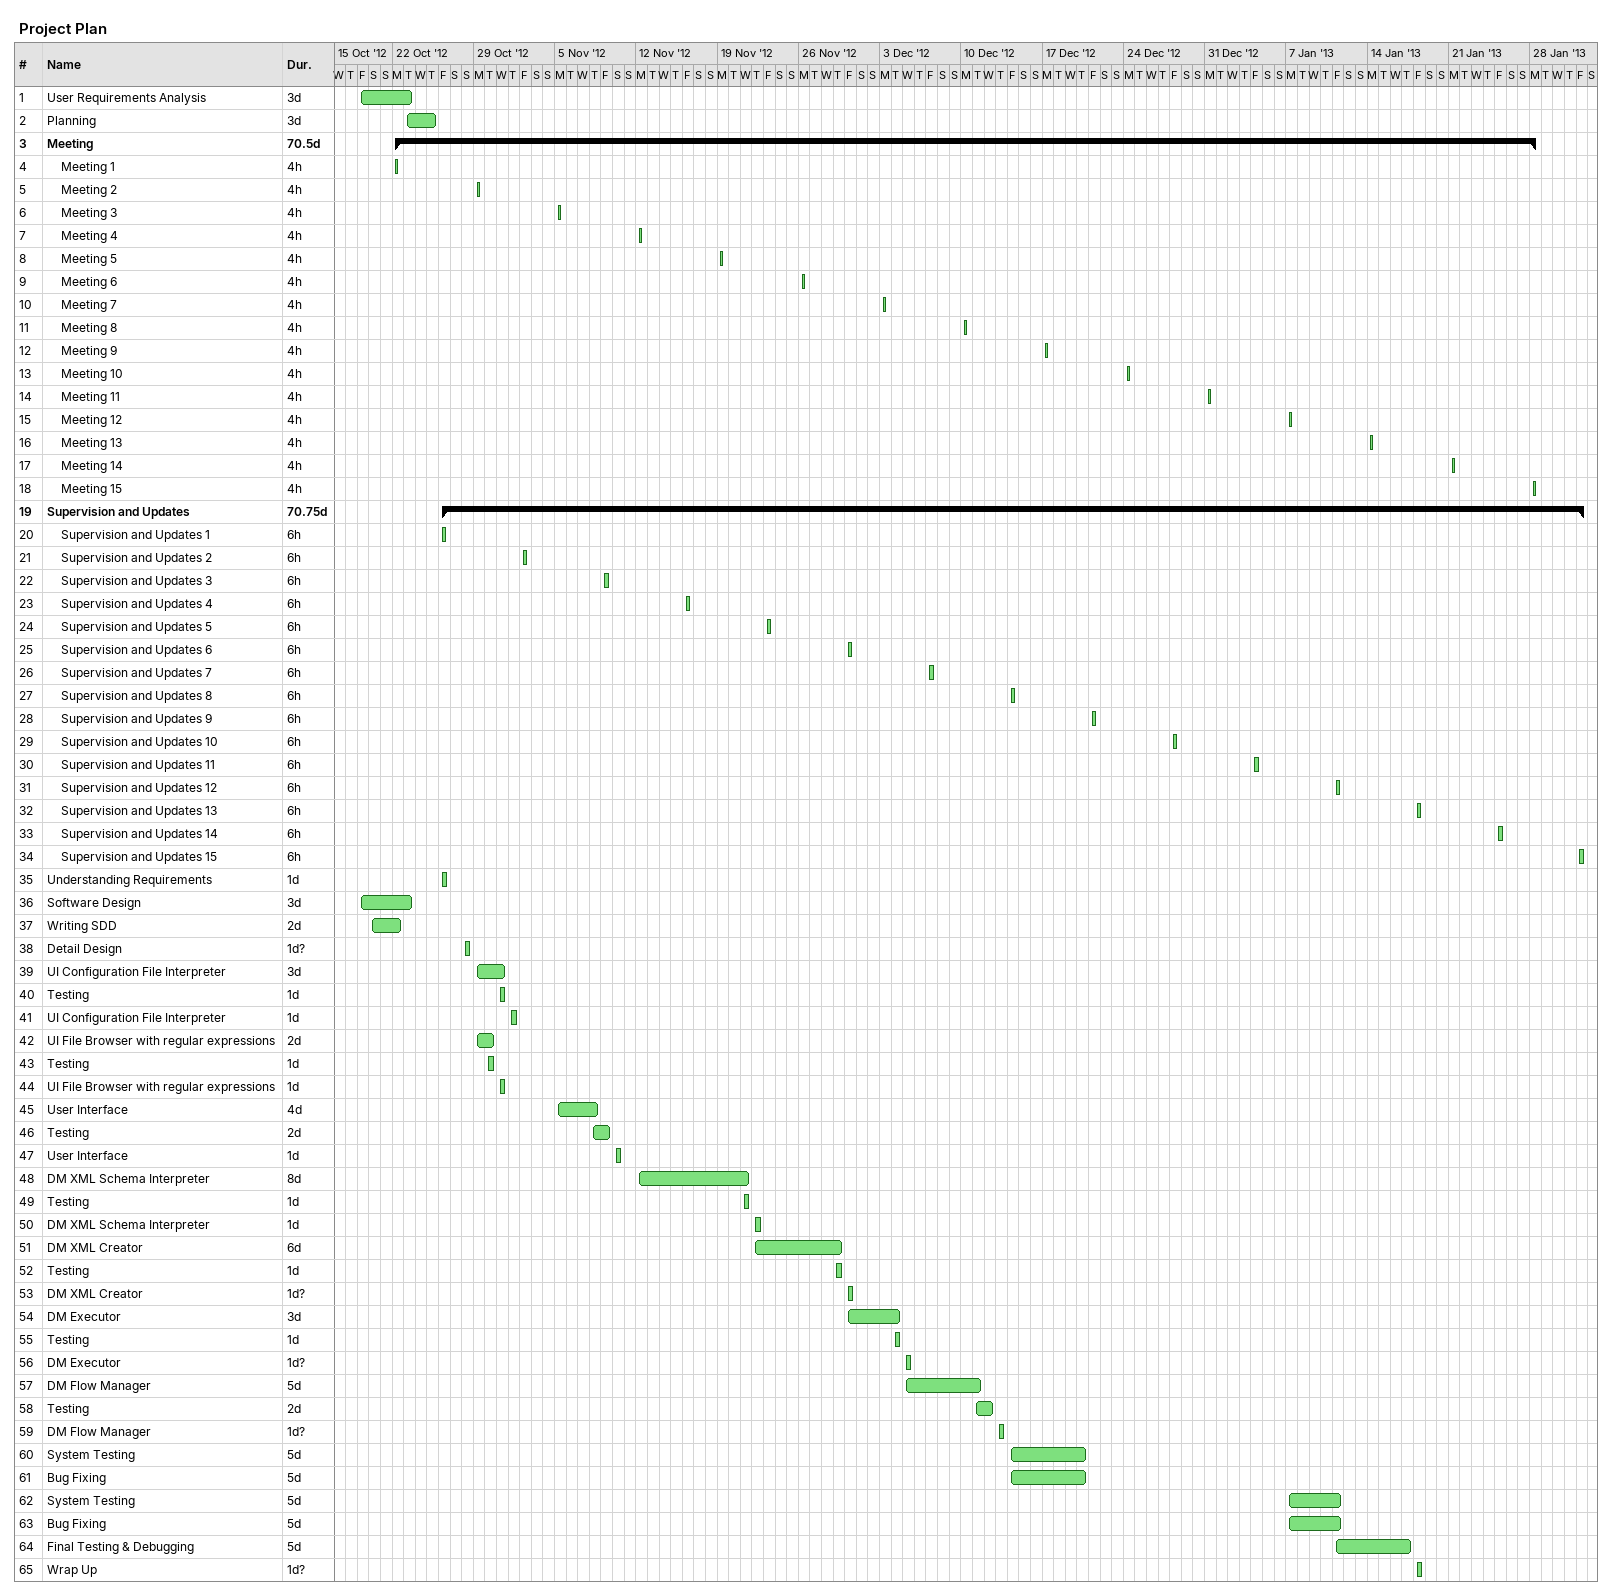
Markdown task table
Project Plan

| ID | Level | Task | Duration | Start | Finish |
|---|---|---|---|---|---|
| 1 | 1 | User Requirements Analysis | 3d | 2012-10-19 | 2012-10-23 |
| 2 | 1 | Planning | 3d | 2012-10-23 | 2012-10-25 |
| 3 | 1 | **Meeting** | 70.5d | 2012-10-22 | 2013-01-28 |
| 4 | 2 | Meeting 1 | 4h | 2012-10-22 | 2012-10-22 |
| 5 | 2 | Meeting 2 | 4h | 2012-10-29 | 2012-10-29 |
| 6 | 2 | Meeting 3 | 4h | 2012-11-05 | 2012-11-05 |
| 7 | 2 | Meeting 4 | 4h | 2012-11-12 | 2012-11-12 |
| 8 | 2 | Meeting 5 | 4h | 2012-11-19 | 2012-11-19 |
| 9 | 2 | Meeting 6 | 4h | 2012-11-26 | 2012-11-26 |
| 10 | 2 | Meeting 7 | 4h | 2012-12-03 | 2012-12-03 |
| 11 | 2 | Meeting 8 | 4h | 2012-12-10 | 2012-12-10 |
| 12 | 2 | Meeting 9 | 4h | 2012-12-17 | 2012-12-17 |
| 13 | 2 | Meeting 10 | 4h | 2012-12-24 | 2012-12-24 |
| 14 | 2 | Meeting 11 | 4h | 2012-12-31 | 2012-12-31 |
| 15 | 2 | Meeting 12 | 4h | 2013-01-07 | 2013-01-07 |
| 16 | 2 | Meeting 13 | 4h | 2013-01-14 | 2013-01-14 |
| 17 | 2 | Meeting 14 | 4h | 2013-01-21 | 2013-01-21 |
| 18 | 2 | Meeting 15 | 4h | 2013-01-28 | 2013-01-28 |
| 19 | 1 | **Supervision and Updates** | 70.75d | 2012-10-26 | 2013-02-01 |
| 20 | 2 | Supervision and Updates 1 | 6h | 2012-10-26 | 2012-10-26 |
| 21 | 2 | Supervision and Updates 2 | 6h | 2012-11-02 | 2012-11-02 |
| 22 | 2 | Supervision and Updates 3 | 6h | 2012-11-09 | 2012-11-09 |
| 23 | 2 | Supervision and Updates 4 | 6h | 2012-11-16 | 2012-11-16 |
| 24 | 2 | Supervision and Updates 5 | 6h | 2012-11-23 | 2012-11-23 |
| 25 | 2 | Supervision and Updates 6 | 6h | 2012-11-30 | 2012-11-30 |
| 26 | 2 | Supervision and Updates 7 | 6h | 2012-12-07 | 2012-12-07 |
| 27 | 2 | Supervision and Updates 8 | 6h | 2012-12-14 | 2012-12-14 |
| 28 | 2 | Supervision and Updates 9 | 6h | 2012-12-21 | 2012-12-21 |
| 29 | 2 | Supervision and Updates 10 | 6h | 2012-12-28 | 2012-12-28 |
| 30 | 2 | Supervision and Updates 11 | 6h | 2013-01-04 | 2013-01-04 |
| 31 | 2 | Supervision and Updates 12 | 6h | 2013-01-11 | 2013-01-11 |
| 32 | 2 | Supervision and Updates 13 | 6h | 2013-01-18 | 2013-01-18 |
| 33 | 2 | Supervision and Updates 14 | 6h | 2013-01-25 | 2013-01-25 |
| 34 | 2 | Supervision and Updates 15 | 6h | 2013-02-01 | 2013-02-01 |
| 35 | 1 | Understanding Requirements | 1d | 2012-10-26 | 2012-10-26 |
| 36 | 1 | Software Design | 3d | 2012-10-19 | 2012-10-23 |
| 37 | 1 | Writing SDD | 2d | 2012-10-20 | 2012-10-22 |
| 38 | 1 | Detail Design | 1d? | 2012-10-28 | 2012-10-28 |
| 39 | 1 | UI Configuration File Interpreter | 3d | 2012-10-29 | 2012-10-31 |
| 40 | 1 | Testing | 1d | 2012-10-31 | 2012-10-31 |
| 41 | 1 | UI Configuration File Interpreter | 1d | 2012-11-01 | 2012-11-01 |
| 42 | 1 | UI File Browser with regular expressions | 2d | 2012-10-29 | 2012-10-30 |
| 43 | 1 | Testing | 1d | 2012-10-30 | 2012-10-30 |
| 44 | 1 | UI File Browser with regular expressions | 1d | 2012-10-31 | 2012-10-31 |
| 45 | 1 | User Interface | 4d | 2012-11-05 | 2012-11-08 |
| 46 | 1 | Testing | 2d | 2012-11-08 | 2012-11-09 |
| 47 | 1 | User Interface | 1d | 2012-11-10 | 2012-11-10 |
| 48 | 1 | DM XML Schema Interpreter | 8d | 2012-11-12 | 2012-11-21 |
| 49 | 1 | Testing | 1d | 2012-11-21 | 2012-11-21 |
| 50 | 1 | DM XML Schema Interpreter | 1d | 2012-11-22 | 2012-11-22 |
| 51 | 1 | DM XML Creator | 6d | 2012-11-22 | 2012-11-29 |
| 52 | 1 | Testing | 1d | 2012-11-29 | 2012-11-29 |
| 53 | 1 | DM XML Creator | 1d? | 2012-11-30 | 2012-11-30 |
| 54 | 1 | DM Executor | 3d | 2012-11-30 | 2012-12-04 |
| 55 | 1 | Testing | 1d | 2012-12-04 | 2012-12-04 |
| 56 | 1 | DM Executor | 1d? | 2012-12-05 | 2012-12-05 |
| 57 | 1 | DM Flow Manager | 5d | 2012-12-05 | 2012-12-11 |
| 58 | 1 | Testing | 2d | 2012-12-11 | 2012-12-12 |
| 59 | 1 | DM Flow Manager | 1d? | 2012-12-13 | 2012-12-13 |
| 60 | 1 | System Testing | 5d | 2012-12-14 | 2012-12-20 |
| 61 | 1 | Bug Fixing | 5d | 2012-12-14 | 2012-12-20 |
| 62 | 1 | System Testing | 5d | 2013-01-07 | 2013-01-11 |
| 63 | 1 | Bug Fixing | 5d | 2013-01-07 | 2013-01-11 |
| 64 | 1 | Final Testing & Debugging | 5d | 2013-01-11 | 2013-01-17 |
| 65 | 1 | Wrap Up | 1d? | 2013-01-18 | 2013-01-18 |
